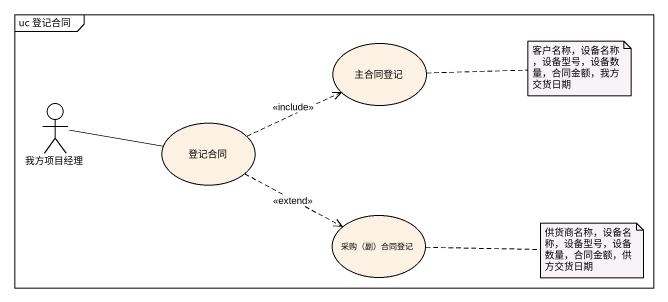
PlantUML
@startuml
mainframe uc 登记合同
usecase 主合同登记
actor 我方项目经理
usecase 登记合同
usecase "采购（副）合同登记" as 采购_副_合同登记
我方项目经理 -right- 登记合同
登记合同 .right.> 主合同登记 : <<include>>
登记合同 .right.> 采购_副_合同登记 : <<extend>>
note right of 主合同登记 : 客户名称，设备名称，设备型号，设备数量，合同金额，我方交货日期
note right of 采购_副_合同登记 : 供货商名称，设备名称，设备型号，设备数量，合同金额，供方交货日期
@enduml
